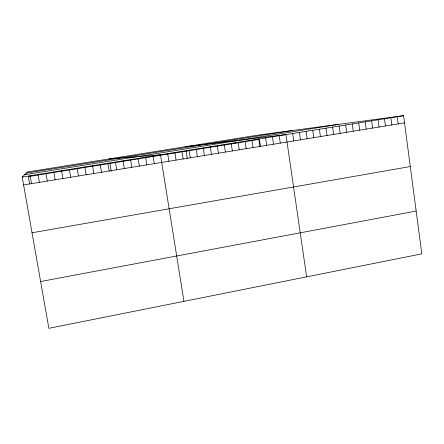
<?xml version="1.0" encoding="UTF-8"?>
<svg xmlns="http://www.w3.org/2000/svg" width="444" height="444" viewBox="0 0 444 444"><rect width="100%" height="100%" fill="white"/><g stroke="black" fill="none" stroke-linecap="round" stroke-linejoin="round"><path stroke-width="0.67" d="M22.2 177.051L27.478 171.972L258.763 134.998L403.59 115.684L421.8 253.857L48.873 328.316L22.2 177.051L403.59 115.684M40.62 281.524L416.161 211.067M32.029 232.778L410.289 166.539M23.593 184.937L404.534 122.877M26.301 173.105L292.108 130.553M24.614 174.725L338.728 124.331M185.426 146.725L285.947 134.61L306.638 276.851M109.207 158.908L160.489 154.795L183.949 301.348M30.137 175.769L31.518 183.644M29.576 183.927L28.288 176.579L259.413 139.361L260.495 146.664M38.045 174.498L39.416 182.362M53.768 171.967L55.123 179.803M45.926 173.232L47.286 181.08M69.369 169.458L70.707 177.261M61.588 170.712L62.931 178.527M84.854 166.966L86.164 174.742M77.128 168.209L78.449 176.002M100.211 164.496L101.51 172.244M92.546 165.729L93.851 173.493M115.457 162.043L116.733 169.763M109.957 163.425L111.261 171.295M107.848 163.264L109.135 171.001M130.58 159.607L131.84 167.305M123.032 160.822L124.298 168.531M145.593 157.193L146.831 164.863M138.101 158.397L139.349 166.078M153.052 155.994L154.284 163.647M174.836 152.486L176.04 160.101M167.677 153.641L168.892 161.266M189.083 150.194L190.271 157.787M186.125 151.165L187.29 158.597M181.973 151.343L183.172 158.941M203.224 147.919L204.395 155.483M196.165 149.056L197.347 156.632M217.26 145.66L218.415 153.197M210.256 146.792L211.422 154.34M235.104 141.991L235.292 143.246M231.196 143.418L232.34 150.932M224.242 144.539L225.391 152.064M245.033 141.192L246.159 148.679M238.128 142.308L239.261 149.806M258.769 138.983L259.879 146.442M251.915 140.088L253.03 147.558M279.187 135.698L280.275 143.123M272.405 136.791L273.498 144.222M265.601 137.884L266.7 145.332M292.679 133.527L293.75 140.926M306.077 131.374L307.131 138.744M299.389 132.445L300.455 139.832M319.375 129.232L320.418 136.58M312.737 130.297L313.786 137.662M332.584 127.106L333.611 134.432M325.99 128.166L327.023 135.503M352.22 123.948L353.224 131.235M345.698 124.997L346.709 132.301M339.149 126.052L340.171 133.361M365.196 121.861L366.189 129.126M358.719 122.899L359.718 130.181M378.083 119.786L379.059 127.028M371.65 120.818L372.633 128.077M390.881 117.727L391.841 124.947M384.493 118.753L385.464 125.985M397.247 116.7L398.201 123.909"/></g></svg>
